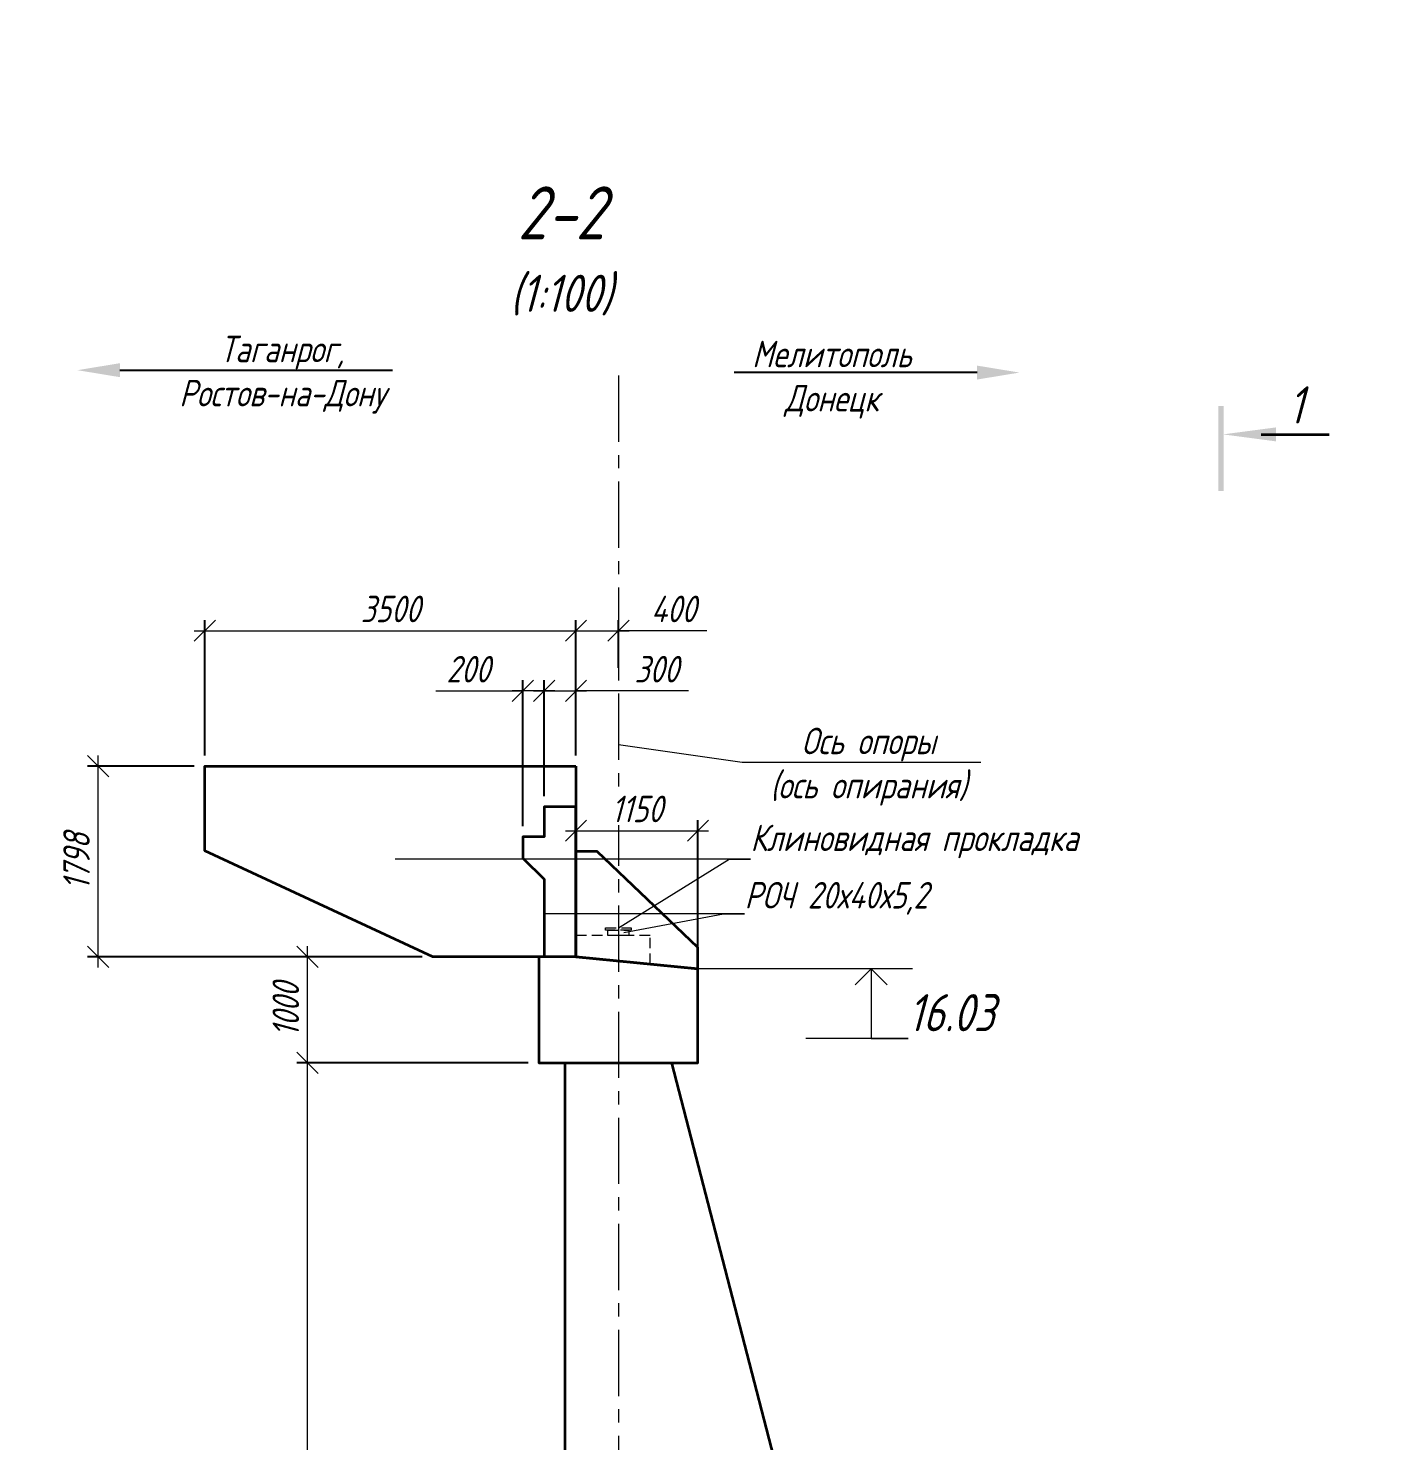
# Model space of a CAD drawing. Header units: millimetres. Extents: x 265754 to 14267433, y -6145605 to 2433772.
# Drawn here: x 7183429 to 7196209, y 828218 to 841540 of the extents above; entities that cross this region are included whole.
import ezdxf
from ezdxf import colors
from ezdxf.entities.mleader import LeaderData, LeaderLine
from ezdxf.enums import TextEntityAlignment as Align
from ezdxf.math import Vec2, Vec3

# ---------------------------------------------------------------- set-up
doc = ezdxf.new("R2010")
doc.units = ezdxf.units.MM
doc.linetypes.add('осевая', pattern=[2, 1.25, -0.25, 0.25, -0.25])
doc.linetypes.add('Штриховая', pattern=[3, 2, -1])
for name, color, linetype, lineweight in [('1-Бетон', 106, 'Continuous', 35), ('ИС_TXT_ЗГЛ', 1, 'Continuous', 35), ('ИС_Выноски', 3, 'Continuous', 18), ('ИС_Мвн', 3, 'Continuous', 18), ('ИС_Невид', 4, 'Штриховая', 18), ('ИС_Ось', 3, 'осевая', 18), ('ИС_Размер', 3, 'Continuous', 18), ('ИС_Размеры', 3, 'Continuous', 18), ('ИС_ТаБл', 5, 'Continuous', 35)]:
    doc.layers.add(name, color=color, linetype=linetype, lineweight=lineweight)
doc.styles.add('0', font='isocpeur.ttf', dxfattribs={"width": 0.8, "oblique": 15})
doc.styles.add('ISOCPEUR', font='isocpeur.ttf', dxfattribs={"width": 0.8, "oblique": 15, "height": 2.5})
doc.styles.add('М150', font='isocpeur.ttf', dxfattribs={"width": 0.8, "oblique": 15, "height": 375})
doc.dimstyles.new('М100', dxfattribs={"dimscale": 100, "dimtxt": 2.5, "dimasz": 2, "dimexe": 1, "dimexo": 1, "dimgap": 0.8, "dimtad": 1, "dimdec": 0, "dimzin": 0, "dimdsep": 46, "dimtxsty": '0', "dimblk": 'OBLIQUE', "dimcen": 0.09, "dimdle": 1, "dimclrd": 256, "dimclre": 256, "dimclrt": 256, "dimadec": 4, "dimazin": 0, "dimtfac": 1, "dimtdec": 0, "dimtmove": 1, "dimatfit": 2, "dimfxl": 1, "dimtolj": 1, "dimtzin": 0, "dimlwd": -1, "dimarcsym": 0})

# ---------------------------------------------------------------- blocks, each defined once
blk = doc.blocks.new('*U1876')
for p, q in [((3.8, 38.17), (10.2, 38.17)), ((3.8, -185.32), (10.2, -185.32))]:
    blk.add_line(p, q)
for points in [[(-0.25, 40.84), (0.25, 40.84), (-0.25, 32.84), (0.25, 32.84)], [(5.2, 38.83), (0.2, 38.17), (5.2, 38.17), (5.2, 37.51)], [(-0.25, -179.99), (0.25, -179.99), (-0.25, -187.99), (0.25, -187.99)], [(5.2, -184.67), (0.2, -185.32), (5.2, -185.32), (5.2, -185.98)]]:
    blk.add_solid(points)
at = {"style": '0', "oblique": 15, "width": 0.8}
for tag, p in [('ВЕРХ', (7.06, 40.95)), ('НИЗ', (7, -188.22))]:
    blk.add_attdef(tag, text='', height=3.5, dxfattribs=at).set_placement(p, align=Align.MIDDLE_CENTER)
blk = doc.blocks.new('_OBLIQUE')
at = {"color": 0, "linetype": 'ByBlock', "lineweight": -2}
blk.add_line((0.5, 0.5), (-0.5, -0.5), dxfattribs=at)
blk = doc.blocks.new('*D1917')
at = {"layer": 'Defpoints', "color": 0, "transparency": 16777216}
for p in [(7186062, 831783), (7188243, 831783), (7187893, 823283)]:
    blk.add_point(p, dxfattribs=at)
at = {"layer": 'ИС_Размер', "transparency": 16777216}
blk.add_line((7186062, 823183), (7186062, 831883), dxfattribs=at)
at = {"layer": 'ИС_Размер', "lineweight": -2, "transparency": 16777216}
for p, q in [((7188143, 831783), (7185962, 831783)), ((7187793, 823283), (7185962, 823283))]:
    blk.add_line(p, q, dxfattribs=at)
at = {"layer": 'ИС_Размер', "transparency": 16777216, "xscale": 200, "yscale": 200, "zscale": 200}
for p, rotation in [((7186062, 831783), 90), ((7186062, 823283), 270)]:
    blk.add_blockref('_OBLIQUE', p, dxfattribs=dict(at, rotation=rotation))
at = {"layer": 'ИС_Размер', "transparency": 16777216, "insert": (7185857, 827533), "char_height": 250, "attachment_point": 5, "rotation": 90, "style": '0'}
blk.add_mtext('\\A1;8500', dxfattribs=at)
blk = doc.blocks.new('*D1919')
at = {"layer": 'Defpoints', "color": 0, "transparency": 16777216}
for p in [(7186062, 832783), (7187243, 832783), (7188243, 831783)]:
    blk.add_point(p, dxfattribs=at)
at = {"layer": 'ИС_Размер', "transparency": 16777216}
blk.add_line((7186062, 831683), (7186062, 832883), dxfattribs=at)
at = {"layer": 'ИС_Размер', "lineweight": -2, "transparency": 16777216}
for p, q in [((7187143, 832783), (7185962, 832783)), ((7188143, 831783), (7185962, 831783))]:
    blk.add_line(p, q, dxfattribs=at)
at = {"layer": 'ИС_Размер', "transparency": 16777216, "xscale": 200, "yscale": 200, "zscale": 200}
for p, rotation in [((7186062, 832783), 90), ((7186062, 831783), 270)]:
    blk.add_blockref('_OBLIQUE', p, dxfattribs=dict(at, rotation=rotation))
at = {"layer": 'ИС_Размер', "transparency": 16777216, "insert": (7185857, 832283), "char_height": 250, "attachment_point": 5, "rotation": 90, "style": '0'}
blk.add_mtext('\\A1;1000', dxfattribs=at)
blk = doc.blocks.new('*D1920')
at = {"layer": 'Defpoints', "color": 0, "transparency": 16777216}
for p in [(7184089, 834581), (7185093, 834581), (7187243, 832783)]:
    blk.add_point(p, dxfattribs=at)
at = {"layer": 'ИС_Размеры', "transparency": 16777216}
blk.add_line((7184089, 832683), (7184089, 834681), dxfattribs=at)
at = {"layer": 'ИС_Размеры', "lineweight": -2, "transparency": 16777216}
for p, q in [((7184993, 834581), (7183989, 834581)), ((7187143, 832783), (7183989, 832783))]:
    blk.add_line(p, q, dxfattribs=at)
at = {"layer": 'ИС_Размеры', "transparency": 16777216, "xscale": 200, "yscale": 200, "zscale": 200}
for p, rotation in [((7184089, 834581), 90), ((7184089, 832783), 270)]:
    blk.add_blockref('_OBLIQUE', p, dxfattribs=dict(at, rotation=rotation))
at = {"layer": 'ИС_Размеры', "transparency": 16777216, "insert": (7183884, 833682), "char_height": 250, "attachment_point": 5, "rotation": 90, "style": '0'}
blk.add_mtext('\\A1;1798', dxfattribs=at)
blk = doc.blocks.new('*D1921')
at = {"layer": 'Defpoints', "color": 0, "transparency": 16777216}
for p in [(7188593, 835858), (7185093, 834581), (7188593, 834581)]:
    blk.add_point(p, dxfattribs=at)
at = {"layer": 'ИС_Размеры', "lineweight": -2, "transparency": 16777216}
for p, q in [((7185093, 834681), (7185093, 835958)), ((7188593, 834681), (7188593, 835958))]:
    blk.add_line(p, q, dxfattribs=at)
at = {"layer": 'ИС_Размеры', "transparency": 16777216}
blk.add_line((7184993, 835858), (7188693, 835858), dxfattribs=at)
at = {"layer": 'ИС_Размеры', "transparency": 16777216, "xscale": 200, "yscale": 200, "zscale": 200, "rotation": 180}
blk.add_blockref('_OBLIQUE', (7185093, 835858), dxfattribs=at)
at = {"layer": 'ИС_Размеры', "transparency": 16777216, "xscale": 200, "yscale": 200, "zscale": 200}
blk.add_blockref('_OBLIQUE', (7188593, 835858), dxfattribs=at)
at = {"layer": 'ИС_Размеры', "transparency": 16777216, "insert": (7186843, 836063), "char_height": 250, "attachment_point": 5, "style": '0'}
blk.add_mtext('\\A1;3500', dxfattribs=at)
blk = doc.blocks.new('*D1922')
at = {"layer": 'Defpoints', "color": 0, "transparency": 16777216}
for p in [(7188093, 835290), (7188293, 834197), (7188093, 833914)]:
    blk.add_point(p, dxfattribs=at)
at = {"layer": 'ИС_Размеры', "transparency": 16777216}
for p, q in [((7187273, 835290), (7188093, 835290)), ((7188393, 835290), (7187993, 835290))]:
    blk.add_line(p, q, dxfattribs=at)
at = {"layer": 'ИС_Размеры', "lineweight": -2, "transparency": 16777216}
for p, q in [((7188093, 834014), (7188093, 835390)), ((7188293, 834297), (7188293, 835390))]:
    blk.add_line(p, q, dxfattribs=at)
at = {"layer": 'ИС_Размеры', "transparency": 16777216, "xscale": 200, "yscale": 200, "zscale": 200, "rotation": 180}
blk.add_blockref('_OBLIQUE', (7188093, 835290), dxfattribs=at)
at = {"layer": 'ИС_Размеры', "transparency": 16777216, "xscale": 200, "yscale": 200, "zscale": 200}
blk.add_blockref('_OBLIQUE', (7188293, 835290), dxfattribs=at)
at = {"layer": 'ИС_Размеры', "transparency": 16777216, "insert": (7187577, 835495), "char_height": 250, "attachment_point": 5, "style": '0'}
blk.add_mtext('\\A1;200', dxfattribs=at)
blk = doc.blocks.new('*D1923')
at = {"layer": 'Defpoints', "color": 0, "transparency": 16777216}
for p in [(7188593, 835290), (7188593, 834581), (7188293, 834340)]:
    blk.add_point(p, dxfattribs=at)
at = {"layer": 'ИС_Размеры', "transparency": 16777216}
for p, q in [((7188193, 835290), (7188693, 835290)), ((7189655, 835290), (7188593, 835290))]:
    blk.add_line(p, q, dxfattribs=at)
at = {"layer": 'ИС_Размеры', "lineweight": -2, "transparency": 16777216}
for p, q in [((7188293, 834440), (7188293, 835390)), ((7188593, 834681), (7188593, 835390))]:
    blk.add_line(p, q, dxfattribs=at)
at = {"layer": 'ИС_Размеры', "transparency": 16777216, "xscale": 200, "yscale": 200, "zscale": 200, "rotation": 180}
blk.add_blockref('_OBLIQUE', (7188293, 835290), dxfattribs=at)
at = {"layer": 'ИС_Размеры', "transparency": 16777216, "xscale": 200, "yscale": 200, "zscale": 200}
blk.add_blockref('_OBLIQUE', (7188593, 835290), dxfattribs=at)
at = {"layer": 'ИС_Размеры', "transparency": 16777216, "insert": (7189352, 835495), "char_height": 250, "attachment_point": 5, "style": '0'}
blk.add_mtext('\\A1;300', dxfattribs=at)
blk = doc.blocks.new('*D1924')
at = {"layer": 'Defpoints', "color": 0, "transparency": 16777216}
for p in [(7188993, 835858), (7188993, 835408), (7188593, 834581)]:
    blk.add_point(p, dxfattribs=at)
at = {"layer": 'ИС_Размеры', "lineweight": -2, "transparency": 16777216}
for p, q in [((7188593, 834681), (7188593, 835958)), ((7188993, 835508), (7188993, 835958))]:
    blk.add_line(p, q, dxfattribs=at)
at = {"layer": 'ИС_Размеры', "transparency": 16777216}
for p, q in [((7188493, 835858), (7189093, 835858)), ((7189826, 835858), (7188993, 835858))]:
    blk.add_line(p, q, dxfattribs=at)
at = {"layer": 'ИС_Размеры', "transparency": 16777216, "xscale": 200, "yscale": 200, "zscale": 200, "rotation": 180}
blk.add_blockref('_OBLIQUE', (7188593, 835858), dxfattribs=at)
at = {"layer": 'ИС_Размеры', "transparency": 16777216, "xscale": 200, "yscale": 200, "zscale": 200}
blk.add_blockref('_OBLIQUE', (7188993, 835858), dxfattribs=at)
at = {"layer": 'ИС_Размеры', "transparency": 16777216, "insert": (7189512, 836063), "char_height": 250, "attachment_point": 5, "style": '0'}
blk.add_mtext('\\A1;400', dxfattribs=at)
blk = doc.blocks.new('_None')
blk = doc.blocks.new('*D1925')
at = {"layer": 'Defpoints', "color": 0, "transparency": 16777216}
for p in [(7189743, 833972), (7188593, 833682), (7189743, 832667)]:
    blk.add_point(p, dxfattribs=at)
at = {"layer": 'ИС_Размеры', "lineweight": -2, "transparency": 16777216}
for p, q in [((7188593, 833782), (7188593, 834072)), ((7189743, 832767), (7189743, 834072))]:
    blk.add_line(p, q, dxfattribs=at)
at = {"layer": 'ИС_Размеры', "transparency": 16777216}
blk.add_line((7188493, 833972), (7189843, 833972), dxfattribs=at)
at = {"layer": 'ИС_Размеры', "transparency": 16777216, "xscale": 200, "yscale": 200, "zscale": 200, "rotation": 180}
blk.add_blockref('_OBLIQUE', (7188593, 833972), dxfattribs=at)
at = {"layer": 'ИС_Размеры', "transparency": 16777216, "xscale": 200, "yscale": 200, "zscale": 200}
blk.add_blockref('_OBLIQUE', (7189743, 833972), dxfattribs=at)
at = {"layer": 'ИС_Размеры', "transparency": 16777216, "insert": (7189168, 834177), "char_height": 250, "attachment_point": 5, "style": '0', "bg_fill": 3, "box_fill_scale": 1.1, "bg_fill_color": 256, "bg_fill_true_color": 13158600, "bg_fill_transparency": 0}
blk.add_mtext('\\A1;1150', dxfattribs=at)
blk = doc.blocks.new('_Open90')
at = {"color": 0, "linetype": 'ByBlock', "lineweight": -2}
for p, q in [((-0.5, 0.5), (0, 0)), ((0, 0), (-1, 0)), ((0, 0), (-0.5, -0.5))]:
    blk.add_line(p, q, dxfattribs=at)

msp = doc.modelspace()

# ---------------------------------------------------------------- linework, layer by layer
at = {"layer": '1-Бетон'}
for points in [[(7188592.6896, 834580.7477), (7188592.6896, 832782.7686), (7187242.6896, 832782.7686), (7185092.6896, 833783.0332), (7185092.6896, 834580.7477), (7188592.6896, 834580.7477)], [(7188592.6896, 832782.7686), (7188592.6896, 834196.7097), (7188292.6896, 834196.7097), (7188292.6896, 833914.0875), (7188092.6896, 833914.0875), (7188092.6896, 833714.0875), (7188292.6896, 833514.0875), (7188292.6896, 832782.7686)], [(7189492.6896, 831782.7792), (7191692.6896, 823282.7829), (7188492.6896, 823282.7847), (7188492.6896, 831782.7792), (7189492.6896, 831782.7792)]]:
    msp.add_lwpolyline(points, dxfattribs=at)
msp.add_lwpolyline([(7189742.6896, 832667.7792), (7188592.6896, 832782.7686), (7188242.6896, 832782.7686), (7188242.6896, 831782.7792), (7189742.6896, 831782.7792)], close=True, dxfattribs=at)
at = {"layer": 'ИС_Невид', "ltscale": 50}
for points in [[(7189112.6896, 833035.0785), (7188872.6896, 833035.0785), (7188872.6896, 833055.0785), (7189112.6896, 833055.0785)], [(7189092.8179, 832983.0785), (7188892.8179, 832983.0785), (7188892.8179, 833035.0785), (7189092.8179, 833035.0785)], [(7188592.6896, 832782.7686), (7189292.6921, 832712.7748), (7189292.6921, 832983.0785), (7188592.694, 832983.0785)]]:
    msp.add_lwpolyline(points, close=True, dxfattribs=at)
at = {"layer": 'ИС_Ось', "ltscale": 500}
msp.add_line((7188992.6896, 838264.8015), (7188992.6896, 815742.1975), dxfattribs=at)

# ---------------------------------------------------------------- block references
at = {"layer": 'ИС_TXT_ЗГЛ', "ltscale": 200, "xscale": 100, "yscale": 100, "zscale": 100}
msp.add_blockref('*U1876', (7194673.8346, 833892.473), dxfattribs=at).add_auto_attribs({'ВЕРХ': '1', 'НИЗ': '1'})

# ---------------------------------------------------------------- texts
at = {"layer": 'ИС_ТаБл', "color": 1, "insert": (7188452.4621, 840022.8737, 103864.599), "char_height": 1000, "attachment_point": 5, "style": 'М150'}
msp.add_mtext('{\\H0.7x;\\P\\pxsm1;\\H0.71429x;2-2\\P\\H0.7x;(1:100)}', dxfattribs=at)

# ---------------------------------------------------------------- dimensions: what is measured, and where the dimension line sits
at = {"layer": 'ИС_Размер'}
for base, p1, p2, picture, middle in [((7186062.1615, 832782.7686), (7188242.6896, 831782.7792), (7187242.6896, 832782.7686), '*D1919', (7185857.1615, 832282.7739)), ((7186062.1615, 831782.7792), (7187892.6896, 823282.7847), (7188242.6896, 831782.7792), '*D1917', (7185857.1615, 827532.7819))]:
    dim = msp.add_linear_dim(base=base, p1=p1, p2=p2, angle=90, dimstyle='М100', dxfattribs=at)
    dim.commit()
    dim.dimension.update_dxf_attribs({"geometry": picture, "text_midpoint": middle})
at = {"layer": 'ИС_Размеры'}
dim = msp.add_linear_dim(base=(7188592.6806, 835858.4368), p1=(7185092.6896, 834580.7477), p2=(7188592.6806, 834580.7477), dimstyle='М100', dxfattribs=at)
dim.commit()
dim.dimension.update_dxf_attribs({"geometry": '*D1921', "text_midpoint": (7186842.6851, 836063.4368)})
for base, p1, p2, picture, middle in [((7188992.9269, 835858.4368), (7188592.6896, 834580.7477), (7188992.9269, 835408.3547), '*D1924', (7189512.3578, 835773.8627)), ((7188592.6896, 835289.9533), (7188292.5718, 834339.863), (7188592.6896, 834580.7477), '*D1923', (7189351.6576, 835442.8974))]:
    dim = msp.add_linear_dim(base=base, p1=p1, p2=p2, dimstyle='М100', dxfattribs=at)
    dim.commit()
    dim.dimension.update_dxf_attribs({"geometry": picture, "text_midpoint": middle, "dimtype": 160})
at = {"layer": 'ИС_Размеры', "color": 172}
dim = msp.add_linear_dim(base=(7188092.6851, 835289.9533), p1=(7188292.6896, 834196.7097), p2=(7188092.6851, 833914.0875), dimstyle='М100', dxfattribs=at)
dim.commit()
dim.dimension.update_dxf_attribs({"geometry": '*D1922', "text_midpoint": (7187576.9512, 834988.5566), "dimtype": 160})
at = {"layer": 'ИС_Размеры'}
dim = msp.add_linear_dim(base=(7184088.914, 834580.7477), p1=(7187242.6896, 832782.7686), p2=(7185092.5638, 834580.7477), angle=90, dimstyle='М100', dxfattribs=at)
dim.commit()
dim.dimension.update_dxf_attribs({"geometry": '*D1920', "text_midpoint": (7183883.914, 833681.7581)})

# ---------------------------------------------------------------- leaders
at = {"layer": 'ИС_Выноски'}
ml = msp.add_multileader_mtext('Standard', dxfattribs=at)
ml.set_content('Ось трассы', color=256, style='ISOCPEUR')
ml.set_leader_properties(color=256, linetype='ByLayer', lineweight=-1)
ml.set_arrow_properties(name='NONE')
ml.build(insert=Vec2(0, 0))
ml.multileader.update_dxf_attribs({"text_left_attachment_type": 6, "text_right_attachment_type": 6, "dogleg_length": 0.36, "arrow_head_size": 300, "scale": 50})
ctx = ml.context
ctx.base_point, ctx.scale, ctx.char_height, ctx.arrow_head_size, ctx.landing_gap_size, ctx.plane_origin = Vec3(7160398.2725, 838965.7466), 50, 250, 300, 4.5, Vec3(7168962.4795, 833266.789)
ctx.left_attachment, ctx.right_attachment, ctx.text_align_type = 6, 6, 1
notes = []
notes.append((ctx, [(1, (1, 1, 0), (7161894.5202, 838965.7466), (-1, 0), 40.2604, [(1, [(7161894.5202, 838767.7984)], 0, [])])]))
ctx.mtext.insert, ctx.mtext.width, ctx.mtext.alignment, ctx.mtext.flow_direction = Vec3(7161126.2661, 839290.7466), 2049.625884, 2, 5
ml = msp.add_multileader_mtext('Standard', dxfattribs=at)
ml.set_content('Ось моста', color=256, style='ISOCPEUR')
ml.set_leader_properties(color=256, linetype='ByLayer', lineweight=-1)
ml.set_arrow_properties(name='NONE')
ml.build(insert=Vec2(0, 0))
ml.multileader.update_dxf_attribs({"text_left_attachment_type": 6, "text_right_attachment_type": 6, "dogleg_length": 0.36, "arrow_head_size": 300, "scale": 50})
ctx = ml.context
ctx.base_point, ctx.scale, ctx.char_height, ctx.arrow_head_size, ctx.landing_gap_size, ctx.plane_origin = Vec3(7163854.7806, 838965.7466), 50, 250, 300, 4.5, Vec3(7170882.4795, 833266.789)
ctx.left_attachment, ctx.right_attachment, ctx.text_align_type = 6, 6, 1
notes.append((ctx, [(0, (1, 1, 0), (7163814.5202, 838965.7466), (1, 0), 40.2604, [(1, [(7163814.5202, 838767.7984)], 0, [])])]))
ctx.mtext.insert, ctx.mtext.width, ctx.mtext.alignment, ctx.mtext.flow_direction = Vec3(7164522.7743, 839265.7466), 2049.625884, 2, 5
at = {"layer": 'ИС_Мвн'}
ml = msp.add_multileader_mtext('Standard', dxfattribs=at)
ml.set_content('Таганрог,\\PРостов-на-Дону', color=256, style='0')
ml.set_leader_properties(color=3)
ml.build(insert=Vec2(0, 0))
ml.multileader.update_dxf_attribs({"text_left_attachment_type": 6, "text_right_attachment_type": 6, "dogleg_length": 0.05, "arrow_head_size": 400, "scale": 200})
ctx = ml.context
ctx.base_point, ctx.scale, ctx.char_height, ctx.arrow_head_size, ctx.landing_gap_size, ctx.plane_origin = Vec3(7184708.2563, 838314.977), 200, 250, 400, 9, Vec3(7184743.5425, 838314.977)
ctx.left_attachment, ctx.right_attachment, ctx.text_align_type = 6, 6, 1
notes.append((ctx, [(0, (1, 1, 0), (7184703.2563, 838314.977), (1, 0), 5, [(0, [(7183892.4596, 838314.977)], 0, [])])]))
ctx.mtext.insert, ctx.mtext.alignment, ctx.mtext.flow_direction = Vec3(7185824.3878, 838639.977), 2, 5
ml = msp.add_multileader_mtext('Standard', dxfattribs=at)
ml.set_content('Мелитополь\\PДонецк', color=256, style='0')
ml.set_leader_properties(color=3)
ml.build(insert=Vec2(0, 0))
ml.multileader.update_dxf_attribs({"text_left_attachment_type": 6, "text_right_attachment_type": 6, "dogleg_length": 0.05, "arrow_head_size": 400, "scale": 200})
ctx = ml.context
ctx.base_point, ctx.scale, ctx.char_height, ctx.arrow_head_size, ctx.landing_gap_size, ctx.plane_origin = Vec3(7190242.5621, 838292.4332), 200, 250, 400, 9, Vec3(7191938.3914, 838292.4332)
ctx.left_attachment, ctx.right_attachment, ctx.text_align_type = 6, 6, 1
notes.append((ctx, [(0, (1, 1, 0), (7191772.5494, 838292.4332), (-1, 0), 5, [(0, [(7192774.4576, 838292.4332)], 0, [])])]))
ctx.mtext.insert, ctx.mtext.alignment, ctx.mtext.flow_direction = Vec3(7191005.0557, 838592.4332), 2, 5
at = {"layer": 'ИС_Размер', "color": 1, "ltscale": 65.21739}
ml = msp.add_multileader_mtext('Standard', dxfattribs=at)
ml.set_content('16.03', color=4, style='0')
ml.set_leader_properties(color=256, linetype='ByLayer', lineweight=-1)
ml.set_arrow_properties(name='OPEN90')
ml.build(insert=Vec2(0, 0))
ml.multileader.update_dxf_attribs({"text_left_attachment_type": 6, "text_right_attachment_type": 6, "dogleg_length": 2, "arrow_head_size": 300, "scale": 100})
ctx = ml.context
ctx.base_point, ctx.scale, ctx.char_height, ctx.arrow_head_size, ctx.landing_gap_size, ctx.plane_origin = Vec3(7191724.1353, 832010.4331), 100, 350, 300, 0, Vec3(7191375.7295, 832667.7792)
ctx.left_attachment, ctx.right_attachment = 6, 6
notes.append((ctx, [(0, (1, 1, 0), (7191375.7295, 832010.4331), (1, 0), 348.4058, [(0, [(7191375.7295, 832667.7792)], 0, [])])]))
ctx.mtext.insert, ctx.mtext.flow_direction = Vec3(7191724.1353, 832430.4331), 5
at = {"layer": 'ИС_Размеры'}
ml = msp.add_multileader_mtext('Standard', dxfattribs=at)
ml.set_content('Ось опоры\\P(ось опирания)', color=4, style='0')
ml.set_leader_properties(color=256, linetype='ByLayer', lineweight=-1)
ml.set_arrow_properties(name='NONE')
ml.build(insert=Vec2(0, 0))
ml.multileader.update_dxf_attribs({"text_left_attachment_type": 6, "text_right_attachment_type": 6, "dogleg_length": 2, "arrow_head_size": 200, "scale": 100})
ctx = ml.context
ctx.base_point, ctx.scale, ctx.char_height, ctx.arrow_head_size, ctx.landing_gap_size, ctx.plane_origin = Vec3(7190360.9762, 834617.8369), 100, 250, 200, 0, Vec3(7188951.0586, 834005.369)
ctx.left_attachment, ctx.right_attachment, ctx.text_align_type = 6, 6, 1
notes.append((ctx, [(0, (1, 1, 0), (7190160.9762, 834617.8369), (1, 0), 200, [(0, [(7188992.6896, 834786.2523)], 0, [])])]))
ctx.mtext.insert, ctx.mtext.alignment, ctx.mtext.flow_direction = Vec3(7191351.4571, 834942.8369), 2, 5
for ctx, leaders in notes:
    for number, flags, end, landing, length, lines in leaders:
        leader = LeaderData()
        leader.index, (leader.has_last_leader_line, leader.has_dogleg_vector, leader.attachment_direction) = number, flags
        leader.last_leader_point, leader.dogleg_vector, leader.dogleg_length = Vec3(end), Vec3(landing), length
        for number, points, colour, breaks in lines:
            line = LeaderLine()
            line.index, line.vertices, line.color, line.breaks = number, Vec3.list(points), colors.encode_raw_color(colour), breaks
            leader.lines.append(line)
        ctx.leaders.append(leader)

# ---------------------------------------------------------------- next in the draw order: dimensions: what is measured, and where the dimension line sits
dim = msp.add_linear_dim(base=(7189742.6896, 833972.0941), p1=(7188592.6896, 833681.7581), p2=(7189742.6896, 832666.6051), dimstyle='М100', override={"dimtfill": 1}, dxfattribs=at)
dim.commit()
dim.dimension.update_dxf_attribs({"geometry": '*D1925', "text_midpoint": (7189167.6896, 834177.0941)})

# ---------------------------------------------------------------- next in the draw order: linework, layer by layer
at = {"layer": '1-Бетон'}
msp.add_lwpolyline([(7188592.6896, 832782.7952), (7189742.9091, 832669.7305), (7189742.9091, 832869.7305), (7188792.6918, 833774.7702), (7188592.6984, 833774.7702)], close=True, dxfattribs=at)
at = {"layer": 'ИС_Размер', "color": 1, "ltscale": 65.21739}
msp.add_line((7191764.6834, 832667.7792), (7189742.6896, 832667.7792), dxfattribs=at)

# ---------------------------------------------------------------- next in the draw order: leaders
at = {"layer": 'ИС_Размеры'}
ml = msp.add_multileader_mtext('Standard', dxfattribs=at)
ml.set_content('Клиновидная прокладка', color=4, style='0')
ml.set_leader_properties(color=256, linetype='ByLayer', lineweight=-1)
ml.set_arrow_properties(name='NONE')
ml.build(insert=Vec2(0, 0))
ml.multileader.update_dxf_attribs({"text_left_attachment_type": 6, "text_right_attachment_type": 6, "dogleg_length": 2, "arrow_head_size": 200, "scale": 100})
ctx = ml.context
ctx.base_point, ctx.scale, ctx.char_height, ctx.arrow_head_size, ctx.landing_gap_size, ctx.plane_origin = Vec3(7190238.2909, 833704.3853), 100, 250, 200, 0, Vec3(7188992.6896, 833055.0785)
ctx.left_attachment, ctx.right_attachment = 6, 6
notes = []
notes.append((ctx, [(0, (1, 1, 0), (7190038.2909, 833704.3853), (1, 0), 200, [(0, [(7188992.6896, 833055.0785)], 0, [])])]))
ctx.mtext.insert, ctx.mtext.flow_direction = Vec3(7190238.2909, 834029.3853), 5
ml = msp.add_multileader_mtext('Standard', dxfattribs=at)
ml.set_content('РОЧ 20х40х5,2', color=4, style='0')
ml.set_leader_properties(color=256, linetype='ByLayer', lineweight=-1)
ml.set_arrow_properties(name='NONE')
ml.build(insert=Vec2(0, 0))
ml.multileader.update_dxf_attribs({"text_left_attachment_type": 6, "text_right_attachment_type": 6, "dogleg_length": 2, "arrow_head_size": 200, "scale": 100})
ctx = ml.context
ctx.base_point, ctx.scale, ctx.char_height, ctx.arrow_head_size, ctx.landing_gap_size, ctx.plane_origin = Vec3(7190182.8119, 833187.9809), 100, 250, 200, 0, Vec3(7189044.6273, 833012.8599)
ctx.left_attachment, ctx.right_attachment = 6, 6
notes.append((ctx, [(0, (1, 1, 0), (7189982.8119, 833187.9809), (1, 0), 200, [(0, [(7189044.6273, 833012.8599)], 0, [])])]))
ctx.mtext.insert, ctx.mtext.flow_direction = Vec3(7190182.8119, 833487.9809), 5
for ctx, leaders in notes:
    for number, flags, end, landing, length, lines in leaders:
        leader = LeaderData()
        leader.index, (leader.has_last_leader_line, leader.has_dogleg_vector, leader.attachment_direction) = number, flags
        leader.last_leader_point, leader.dogleg_vector, leader.dogleg_length = Vec3(end), Vec3(landing), length
        for number, points, colour, breaks in lines:
            line = LeaderLine()
            line.index, line.vertices, line.color, line.breaks = number, Vec3.list(points), colors.encode_raw_color(colour), breaks
            leader.lines.append(line)
        ctx.leaders.append(leader)

doc.saveas('drawing.dxf')
